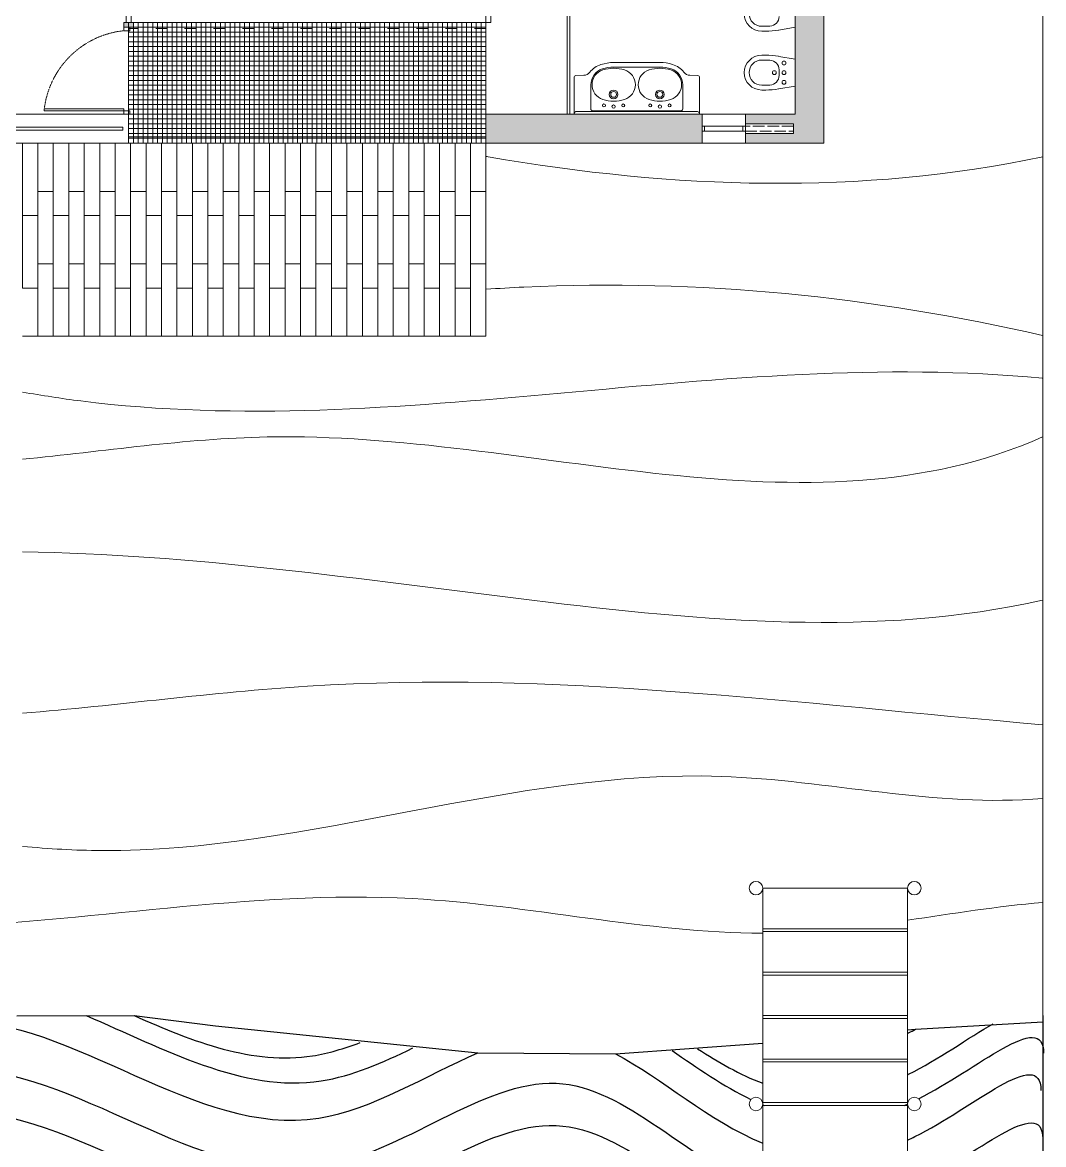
# Model space of a CAD drawing. Header units: millimetres. Extents: x 19901 to 42199, y 14545 to 21214.
# Drawn here: x 27301 to 28359, y 15806 to 16968 of the extents above; entities that cross this region are included whole.
import ezdxf

# ---------------------------------------------------------------- set-up
doc = ezdxf.new("R2010")
doc.units = ezdxf.units.MM
for name, pattern in [('ACAD_ISO02W100', [15, 12, -3]), ('ACAD_ISO03W100', [30, 12, -18]), ('TRATTEGGIATA2', [0.375, 0.25, -0.125])]:
    doc.linetypes.add(name, pattern=pattern)
doc.layers.get('0').update_dxf_attribs({"lineweight": 18})
for name, color, linetype, lineweight in [('A-DOOR-FULL', 4, 'Continuous', 18), ('A-FURN', 9, 'Continuous', 13), ('curve di livello', 6, 'Continuous', 18), ('pavimentazione esterna', 51, 'Continuous', 13), ('PROIEZIONI_finissime_fine lines', 251, 'Continuous', 5), ('vetro', 140, 'Continuous', 15), ('Wall', 7, 'Continuous', 20)]:
    doc.layers.add(name, color=color, linetype=linetype, lineweight=lineweight)
doc.layers.add('acqua', color=140, linetype='Continuous')

msp = doc.modelspace()

# ---------------------------------------------------------------- hatches: boundary and pattern name
at = {"true_color": 0x636466}
h = msp.add_hatch(color=251, dxfattribs=at)
h.dxf.hatch_style = 1
h.paths.add_polyline_path([(28131.2, 17419.3), (28101.2, 17419.3), (28101.2, 16872.6), (28049.8, 16872.6), (28049.8, 16862.6), (28099.7, 16862.6), (28099.7, 16852.6), (28049.8, 16852.6), (28049.8, 16842.6), (28131.2, 16842.6)])
h.paths.add_polyline_path([(28004.9, 16872.6), (27781.2, 16872.6), (27781.2, 16842.6), (28004.9, 16842.6)])
at = {"layer": 'Wall', "true_color": 0x636466}
h = msp.add_hatch(color=251, dxfattribs=at)
h.dxf.hatch_style = 1
h.paths.add_polyline_path([(27408.7, 17475.3), (27406.2, 17475.3), (27406.2, 17390.3), (27408.7, 17390.3)])
h.paths.add_polyline_path([(27416.2, 17475.3), (27413.7, 17475.3), (27413.7, 17390.3), (27416.2, 17390.3)])
h.paths.add_polyline_path([(27416.2, 17489.7), (27406.2, 17485.5), (27406.2, 17475.3), (27416.2, 17475.3)])
h.paths.add_polyline_path([(27416.2, 17310.3), (27406.2, 17310.3), (27406.2, 17305.3), (27408.7, 17305.3), (27416.2, 17305.3)])
h.paths.add_polyline_path([(27416.2, 16967.6), (27411.2, 16967.6), (27411.2, 16962.6), (27416.2, 16962.6)])
h.paths.add_polyline_path([(27411.2, 16967.6), (27406.2, 16967.6), (27406.2, 16962.6), (27411.2, 16962.6)])
h.paths.add_polyline_path([(28131.2, 17622.6), (28101.2, 17622.6), (28101.2, 17499.3), (28111.2, 17499.3), (28111.2, 17584.3), (28121.2, 17584.3), (28121.2, 17499.3), (28131.2, 17499.3)])
h.paths.add_polyline_path([(27346.5, 17395.3), (27346.5, 17390.3), (27406.2, 17390.3), (27406.2, 17485.5), (27403.2, 17484.2), (27402.5, 17395.3)])

# ---------------------------------------------------------------- linework, layer by layer
msp.add_line((28357.7, 17939.2), (28357.7, 15939.2))
at = {"layer": 'A-DOOR-FULL'}
for p, q in [((27412.5, 16962.6), (27406.2, 16962.6)), ((27406.2, 16962.6), (27406.2, 16959)), ((27406.2, 16959), (27412.5, 16959)), ((27412.5, 16959), (27412.5, 16962.6)), ((27406.2, 16878), (27323.8, 16878)), ((27323.8, 16876.1), (27323.8, 16878)), ((27406.2, 16876.1), (27323.8, 16876.1)), ((27406.2, 16876.1), (27406.2, 16878))]:
    msp.add_line(p, q, dxfattribs=at)
msp.add_lwpolyline([(27412.5, 16872.6), (27406.2, 16872.6), (27406.2, 16876.1), (27412.5, 16876.1)], close=True, dxfattribs=at)
at = {"layer": 'A-DOOR-FULL', "linetype": 'TRATTEGGIATA2', "ltscale": 0.25}
msp.add_arc((27415.8, 16866.9), 92.6, 95.9091, 173.0747, dxfattribs=at)
at = {"layer": 'A-FURN'}
for p, q in [((28101.2, 16962.6), (28101.2, 16990.6)), ((27411.2, 16967.6), (27411.2, 16842.6)), ((27411.2, 16967.6), (27411.2, 16842.6)), ((27411.2, 16967.6), (27411.2, 16842.6)), ((27781.2, 16967.6), (27411.2, 16967.6)), ((27416.2, 16967.6), (27416.2, 16842.6)), ((27421.2, 16967.6), (27421.2, 16842.6)), ((27426.2, 16967.6), (27426.2, 16842.6)), ((27431.2, 16967.6), (27431.2, 16842.6)), ((27436.2, 16967.6), (27436.2, 16842.6)), ((27441.2, 16967.6), (27441.2, 16842.6)), ((27446.2, 16967.6), (27446.2, 16842.6)), ((27451.2, 16967.6), (27451.2, 16842.6)), ((27456.2, 16967.6), (27456.2, 16842.6)), ((27461.2, 16967.6), (27461.2, 16842.6)), ((27466.2, 16967.6), (27466.2, 16842.6)), ((27471.2, 16967.6), (27471.2, 16842.6)), ((27476.2, 16967.6), (27476.2, 16842.6)), ((27481.2, 16967.6), (27481.2, 16842.6)), ((27486.2, 16967.6), (27486.2, 16842.6)), ((27491.2, 16967.6), (27491.2, 16842.6)), ((27496.2, 16967.6), (27496.2, 16842.6)), ((27501.2, 16967.6), (27501.2, 16842.6)), ((27506.2, 16967.6), (27506.2, 16842.6)), ((27511.2, 16967.6), (27511.2, 16842.6)), ((27516.2, 16967.6), (27516.2, 16842.6)), ((27521.2, 16967.6), (27521.2, 16842.6)), ((27526.2, 16967.6), (27526.2, 16842.6)), ((27531.2, 16967.6), (27531.2, 16842.6)), ((27536.2, 16967.6), (27536.2, 16842.6)), ((27541.2, 16967.6), (27541.2, 16842.6)), ((27546.2, 16967.6), (27546.2, 16842.6)), ((27551.2, 16967.6), (27551.2, 16842.6)), ((27556.2, 16967.6), (27556.2, 16842.6)), ((27561.2, 16967.6), (27561.2, 16842.6)), ((27566.2, 16967.6), (27566.2, 16842.6)), ((27571.2, 16967.6), (27571.2, 16842.6)), ((27576.2, 16967.6), (27576.2, 16842.6)), ((27581.2, 16967.6), (27581.2, 16842.6)), ((27586.2, 16967.6), (27586.2, 16842.6)), ((27591.2, 16967.6), (27591.2, 16842.6)), ((27596.2, 16967.6), (27596.2, 16842.6)), ((27601.2, 16967.6), (27601.2, 16842.6)), ((27606.2, 16967.6), (27606.2, 16842.6)), ((27611.2, 16967.6), (27611.2, 16842.6)), ((27616.2, 16967.6), (27616.2, 16842.6)), ((27621.2, 16967.6), (27621.2, 16842.6)), ((27626.2, 16967.6), (27626.2, 16842.6)), ((27631.2, 16967.6), (27631.2, 16842.6)), ((27636.2, 16967.6), (27636.2, 16842.6)), ((27641.2, 16967.6), (27641.2, 16842.6)), ((27646.2, 16967.6), (27646.2, 16842.6)), ((27651.2, 16967.6), (27651.2, 16842.6)), ((27656.2, 16967.6), (27656.2, 16842.6)), ((27661.2, 16967.6), (27661.2, 16842.6)), ((27666.2, 16967.6), (27666.2, 16842.6)), ((27671.2, 16967.6), (27671.2, 16842.6)), ((27676.2, 16967.6), (27676.2, 16842.6)), ((27681.2, 16967.6), (27681.2, 16842.6)), ((27686.2, 16967.6), (27686.2, 16842.6)), ((27691.2, 16967.6), (27691.2, 16842.6)), ((27696.2, 16967.6), (27696.2, 16842.6)), ((27701.2, 16967.6), (27701.2, 16842.6)), ((27706.2, 16967.6), (27706.2, 16842.6)), ((27711.2, 16967.6), (27711.2, 16842.6)), ((27716.2, 16967.6), (27716.2, 16842.6)), ((27721.2, 16967.6), (27721.2, 16842.6)), ((27726.2, 16967.6), (27726.2, 16842.6)), ((27731.2, 16967.6), (27731.2, 16842.6)), ((27736.2, 16967.6), (27736.2, 16842.6)), ((27741.2, 16967.6), (27741.2, 16842.6)), ((27746.2, 16967.6), (27746.2, 16842.6)), ((27751.2, 16967.6), (27751.2, 16842.6)), ((27756.2, 16967.6), (27756.2, 16842.6)), ((27761.2, 16967.6), (27761.2, 16842.6)), ((27766.2, 16967.6), (27766.2, 16842.6)), ((27771.2, 16967.6), (27771.2, 16842.6)), ((27776.2, 16967.6), (27776.2, 16842.6)), ((27781.2, 16967.6), (27781.2, 16842.6)), ((27781.2, 16967.6), (27781.2, 16842.6)), ((27411.2, 16962.6), (27781.2, 16962.6)), ((27411.2, 16957.6), (27781.2, 16957.6)), ((27411.2, 16952.6), (27781.2, 16952.6)), ((27411.2, 16947.6), (27781.2, 16947.6)), ((27411.2, 16942.6), (27781.2, 16942.6)), ((27411.2, 16937.6), (27781.2, 16937.6)), ((27411.2, 16932.6), (27781.2, 16932.6)), ((28101.2, 16901.6), (28101.2, 16929.6)), ((27411.2, 16927.6), (27781.2, 16927.6)), ((27411.2, 16922.6), (27781.2, 16922.6)), ((27411.2, 16917.6), (27781.2, 16917.6)), ((27937.4, 16921.3), (27913.4, 16921.3)), ((27937.4, 16921.3), (27961.3, 16921.3)), ((27411.2, 16912.6), (27781.2, 16912.6)), ((27411.2, 16907.6), (27781.2, 16907.6)), ((28101.2, 16915.6), (28101.2, 16915.6)), ((28101.2, 16915.6), (28101.2, 16915.6)), ((28101.2, 16915.6), (28101.2, 16915.6)), ((28101.2, 16915.6), (28101.2, 16915.6)), ((28101.2, 16915.6), (28101.2, 16915.6)), ((28101.2, 16915.6), (28101.2, 16915.6)), ((28101.2, 16915.6), (28101.2, 16915.6)), ((28101.2, 16915.6), (28101.2, 16915.6)), ((28101.2, 16915.6), (28101.2, 16915.6)), ((28101.2, 16915.6), (28101.2, 16915.6)), ((28101.2, 16915.6), (28101.2, 16915.6)), ((28101.2, 16915.6), (28101.2, 16915.6)), ((28101.2, 16915.6), (28101.2, 16915.6)), ((28101.2, 16915.6), (28101.2, 16915.6)), ((28101.2, 16915.6), (28101.2, 16915.6)), ((28101.2, 16915.6), (28101.2, 16915.6)), ((28101.2, 16915.6), (28101.2, 16915.6)), ((28101.2, 16915.6), (28101.2, 16915.6)), ((28101.2, 16915.6), (28101.2, 16915.6)), ((28101.2, 16915.6), (28101.2, 16915.6)), ((28101.2, 16915.6), (28101.2, 16915.6)), ((28101.2, 16915.6), (28101.2, 16915.6)), ((28101.2, 16915.6), (28101.2, 16915.6)), ((28101.2, 16915.6), (28101.2, 16915.6)), ((28101.2, 16915.6), (28101.2, 16915.6)), ((28101.2, 16915.6), (28101.2, 16915.6)), ((28101.2, 16915.6), (28101.2, 16915.6)), ((28101.2, 16915.6), (28101.2, 16915.6)), ((28101.2, 16915.6), (28101.2, 16915.6)), ((28101.2, 16915.6), (28101.2, 16915.6)), ((28101.2, 16915.6), (28101.2, 16915.6)), ((28101.2, 16915.6), (28101.2, 16915.6)), ((28101.2, 16915.6), (28101.2, 16915.6)), ((28101.2, 16915.6), (28101.2, 16915.6)), ((28101.2, 16915.6), (28101.2, 16915.6)), ((28101.2, 16915.6), (28101.2, 16915.6)), ((28101.2, 16915.6), (28101.2, 16915.6)), ((28101.2, 16915.6), (28101.2, 16915.6)), ((28101.2, 16915.6), (28101.2, 16915.6)), ((28101.2, 16915.6), (28101.2, 16915.6)), ((28101.2, 16915.6), (28101.2, 16915.6)), ((28101.2, 16915.6), (28101.2, 16915.6)), ((28101.2, 16915.6), (28101.2, 16915.6)), ((28101.2, 16915.6), (28101.2, 16915.6)), ((28101.2, 16915.6), (28101.2, 16915.6)), ((28101.2, 16915.6), (28101.2, 16915.6)), ((28101.2, 16915.6), (28101.2, 16915.6)), ((28101.2, 16915.6), (28101.2, 16915.6)), ((28101.2, 16915.6), (28101.2, 16915.6)), ((28101.2, 16915.6), (28101.2, 16915.6)), ((28101.2, 16915.6), (28101.2, 16915.6)), ((27411.2, 16902.6), (27781.2, 16902.6)), ((27411.2, 16897.6), (27781.2, 16897.6)), ((27889.8, 16903.1), (27889.8, 16878)), ((27985, 16903.1), (27985, 16878)), ((27411.2, 16892.6), (27781.2, 16892.6)), ((27411.2, 16887.6), (27781.2, 16887.6)), ((27411.2, 16882.6), (27781.2, 16882.6)), ((27411.2, 16877.6), (27781.2, 16877.6)), ((27411.2, 16872.6), (27781.2, 16872.6)), ((27874.4, 16875.3), (27937.4, 16875.3)), ((27891.8, 16876), (27937.4, 16876)), ((27983, 16876), (27937.4, 16876)), ((28000.4, 16875.3), (27937.4, 16875.3)), ((27411.2, 16867.6), (27781.2, 16867.6)), ((27411.2, 16862.6), (27781.2, 16862.6)), ((27411.2, 16857.6), (27781.2, 16857.6)), ((27411.2, 16852.6), (27781.2, 16852.6)), ((27411.2, 16847.6), (27781.2, 16847.6)), ((27411.2, 16842.6), (27781.2, 16842.6))]:
    msp.add_line(p, q, dxfattribs=at)
at = {"layer": 'A-FURN', "ltscale": 15}
for p, q in [((28066.7, 16963.6), (28070.9, 16963.6)), ((28066.7, 16958.6), (28070.9, 16958.6)), ((28084.3, 16959.7), (28101.2, 16962.6)), ((28066.7, 16933.6), (28070.9, 16933.6)), ((28066.7, 16928.6), (28070.9, 16928.6)), ((28084.3, 16932.4), (28101.2, 16929.6)), ((28084.7, 16912.7), (28084.7, 16918.5)), ((28066.7, 16902.6), (28070.9, 16902.6)), ((28066.7, 16897.6), (28070.9, 16897.6)), ((28084.3, 16898.7), (28101.2, 16901.6))]:
    msp.add_line(p, q, dxfattribs=at)
at = {"layer": 'A-FURN'}
msp.add_lwpolyline([(27873.2, 16872.6), (28001.6, 16872.6, 0.414214), (28002.4, 16873.4), (28002.4, 16910.6, 0.405456), (28000.4, 16912.6), (27992.2, 16912.9, -0.225239), (27986.1, 16916, 0.157017), (27974.4, 16924, 0.086354), (27961.3, 16926.1), (27937.4, 16926.1), (27913.4, 16926.1, 0.071548), (27900.3, 16924, 0.157017), (27888.7, 16916, -0.225239), (27882.6, 16912.9), (27874.3, 16912.6, 0.405456), (27872.4, 16910.6), (27872.4, 16873.4, 0.414214)], format="xyb", close=True, dxfattribs=at)
at = {"layer": 'A-FURN', "ltscale": 15}
for centre in [(28079.8, 16915.6), (28089.8, 16925.6), (28089.8, 16915.6), (28089.8, 16905.6)]:
    msp.add_circle(centre, 2, dxfattribs=at)
at = {"layer": 'A-FURN'}
for centre, radius in [((27913.4, 16893.1), 4.5), ((27913.4, 16893.1), 3), ((27961.3, 16893.1), 4.5), ((27961.3, 16893.1), 3), ((27903.4, 16881.7), 1.5), ((27913.4, 16880.4), 1.75), ((27923.4, 16881.7), 1.5), ((27951.3, 16881.7), 1.5), ((27961.3, 16880.4), 1.75), ((27971.3, 16881.7), 1.5)]:
    msp.add_circle(centre, radius, dxfattribs=at)
at = {"layer": 'A-FURN', "ltscale": 15}
for centre, radius, start, end in [((28066.7, 16976.6), 18, 90, 270), ((28073.2, 16974.6), 20, 90, 90), ((28066.7, 16976.6), 13, 90, 270), ((28070.9, 17038.6), 75, 270, 273.3334), ((28074.7, 16973.7), 10, 273.3334, 0), ((28070.9, 17038.6), 80, 270, 279.6177), ((28066.7, 16915.6), 18, 90, 270), ((28066.7, 16915.6), 13, 90, 270), ((28070.9, 16853.6), 80, 80.3823, 90), ((28070.9, 16853.6), 75, 86.6666, 90), ((28074.7, 16918.5), 10, 0, 86.6666), ((28074.7, 16912.7), 10, 273.3334, 0), ((28070.9, 16977.6), 75, 270, 273.3334), ((28070.9, 16977.6), 80, 270, 279.6177)]:
    msp.add_arc(centre, radius, start, end, dxfattribs=at)
at = {"layer": 'A-FURN'}
for centre, radius, start, end in [((28073.2, 16913.6), 20, 90, 90), ((27907, 16903.1), 17.2, 107.6258, 180), ((27907, 16903.1), 16, 107.6258, 252.3742), ((27913.4, 16882.8), 38.5, 90, 107.6258), ((27913.4, 16882.8), 37.3, 72.3742, 107.6258), ((27919.9, 16903.1), 16, 287.6258, 72.3742), ((27954.9, 16903.1), 16, 107.6258, 252.3742), ((27961.3, 16882.8), 37.3, 72.3742, 107.6258), ((27961.3, 16882.8), 38.5, 72.3742, 90), ((27967.8, 16903.1), 16, 287.6258, 72.3742), ((27967.8, 16903.1), 17.2, 0, 72.3742), ((28101.2, 16915.6), 0.00003, 297.4658, 0), ((28101.2, 16915.6), 0.00003, 180, 297.4658), ((28101.2, 16915.6), 0.00003, 117.4658, 180), ((28101.2, 16915.6), 0.00003, 0, 117.4658), ((28101.2, 16915.6), 0.00003, 0, 117.4658), ((28101.2, 16915.6), 0.00001, 117.4658, 180), ((28101.2, 16915.6), 0.00001, 0, 117.4658), ((28101.2, 16915.6), 0.00001, 297.4658, 0), ((28101.2, 16915.6), 0.00001, 180, 297.4658), ((28101.2, 16915.6), 0.00001, 0, 117.4658), ((28101.2, 16915.6), 0.00001, 117.4658, 180), ((28101.2, 16915.6), 0.00001, 0, 117.4658), ((28101.2, 16915.6), 0.00001, 117.4658, 180), ((28101.2, 16915.6), 0.00001, 0, 117.4658), ((28101.2, 16915.6), 0.00001, 297.4658, 0), ((28101.2, 16915.6), 0.00001, 297.4658, 0), ((28101.2, 16915.6), 0.00001, 297.4658, 0), ((28101.2, 16915.6), 0.00001, 180, 297.4658), ((28101.2, 16915.6), 0.00001, 297.4658, 0), ((28101.2, 16915.6), 0.00001, 180, 297.4658), ((28101.2, 16915.6), 0.00001, 180, 270), ((28101.2, 16915.6), 0.00001, 180, 270), ((28101.2, 16915.6), 0.00001, 270, 0), ((28101.2, 16915.6), 0.00001, 0, 90), ((28101.2, 16915.6), 0.00001, 90, 180), ((28101.2, 16915.6), 0.00001, 180, 270), ((28101.2, 16915.6), 0.00001, 270, 0), ((28101.2, 16915.6), 0.00001, 90, 180), ((28101.2, 16915.6), 0.00001, 0, 90), ((28101.2, 16915.6), 0.00001, 270, 0), ((28101.2, 16915.6), 0.00001, 0, 90), ((28101.2, 16915.6), 0.00001, 90, 180), ((28101.2, 16915.6), 0.00001, 180, 270), ((28101.2, 16915.6), 0.00001, 270, 0), ((28101.2, 16915.6), 0.00001, 180, 270), ((28101.2, 16915.6), 0.00001, 90, 180), ((28101.2, 16915.6), 0.00001, 0, 90), ((28101.2, 16915.6), 0.00001, 270, 0), ((27913.4, 16923.4), 37.3, 252.3742, 287.6258), ((27961.3, 16923.4), 37.3, 252.3742, 287.6258), ((27874.4, 16873.3), 2, 90, 172.538), ((27891.8, 16878), 2, 180, 270), ((27983, 16878), 2, 270, 0), ((28000.4, 16873.3), 2, 7.462, 90)]:
    msp.add_arc(centre, radius, start, end, dxfattribs=at)
at = {"layer": 'acqua'}
for p, q in [((27295.3, 15938.9), (27416.9, 15939.2)), ((27416.9, 15939.2), (27501.1, 15928.6)), ((28226.1, 15925.1), (28357.7, 15932.9)), ((28357.7, 15939.2), (28357.7, 15617.2)), ((27501.1, 15928.6), (27772.7, 15900.6)), ((28217.8, 15924.4), (28226.1, 15925.1)), ((27915.2, 15899.8), (28067.8, 15910.6)), ((27772.7, 15900.6), (27915.2, 15899.8))]:
    msp.add_line(p, q, dxfattribs=at)
for points in [[(28229.2, 15853.1), (28289.3, 15883.3), (28358.6, 15946.3), (28358.6, 15900.3)], [(27915.2, 15899.8), (27963.6, 15874.3), (28011.6, 15830.2), (28067.8, 15807.2)], [(27974, 15903), (28000, 15885.1), (28026.7, 15866.3), (28055.6, 15852.4)], [(28000.4, 15904.9), (28021.8, 15891), (28044, 15878.1), (28067.8, 15869.2)], [(28214.3, 15846.2), (28215.5, 15846.7), (28216.6, 15847.2), (28217.8, 15847.7)], [(28067.7, 15846.9), (28068.3, 15846.7), (28068.8, 15846.5), (28069.3, 15846.2)]]:
    msp.add_open_spline(points, degree=3, dxfattribs=at)
for points, knots in [([(26652.2, 15899), (26743.2, 15873.1), (26950.1, 15767.1), (27251, 16037.3), (27536.2, 15758.8), (27719.6, 15877.9), (27772.7, 15900.6)], [332.204834, 332.204834, 332.204834, 332.204834, 613.855116, 927.042642, 1318.144685, 1489.112968, 1489.112968, 1489.112968, 1489.112968]), ([(27367.2, 15939.2), (27447.6, 15905.3), (27560.9, 15840.9), (27674.3, 15890.5), (27705.6, 15905.7)], [1067.948856, 1067.948856, 1067.948856, 1067.948856, 1318.144685, 1415.624607, 1415.624607, 1415.624607, 1415.624607]), ([(27416.9, 15939.2), (27478.2, 15912.2), (27556.3, 15881.5), (27634.4, 15905.1), (27650.8, 15911.3)], [1128.832023, 1128.832023, 1128.832023, 1128.832023, 1318.144685, 1368.468754, 1368.468754, 1368.468754, 1368.468754]), ([(28217.8, 15877.9), (28218.1, 15878.1), (28248.5, 15893), (28281.3, 15916.7), (28306.4, 15930.7)], [1963.837878, 1963.837878, 1963.837878, 1963.837878, 1964.650571, 2033.827733, 2033.827733, 2033.827733, 2033.827733]), ([(28217.8, 15920.9), (28218.1, 15921.1), (28220.9, 15922.4), (28223.6, 15923.8), (28226.1, 15925.1)], [1963.837878, 1963.837878, 1963.837878, 1963.837878, 1964.650571, 1970.170824, 1970.170824, 1970.170824, 1970.170824]), ([(28217.8, 15810.3), (28220.3, 15811.5), (28282.8, 15841.1), (28355.9, 15908.1), (28355.9, 15861.7)], [1958.848784, 1958.848784, 1958.848784, 1958.848784, 1964.650571, 2103.747507, 2103.747507, 2103.747507, 2103.747507]), ([(26357.9, 15759.3), (26408.4, 15802.6), (26575.1, 15945.3), (26907.2, 15677.1), (27252.7, 15987.4), (27566.6, 15680.9), (27860.2, 15946.2), (27990.6, 15788.5), (28072.1, 15756.2)], [0.234676, 0.234676, 0.234676, 0.234676, 185.90905, 613.855116, 927.042642, 1318.144685, 1576.900583, 1826.872542, 1826.872542, 1826.872542, 1826.872542]), ([(26357.9, 15715.7), (26408.4, 15758.9), (26575.2, 15901.5), (26907.2, 15633.4), (27252.7, 15943.6), (27566.6, 15637.2), (27861.2, 15903.4), (27992.3, 15742.7), (28075.4, 15711.2)], [0.314982, 0.314982, 0.314982, 0.314982, 185.90905, 613.855116, 927.042642, 1318.144685, 1576.900583, 1830.222935, 1830.222935, 1830.222935, 1830.222935]), ([(28217.8, 15759.6), (28220.8, 15761), (28283.8, 15790.6), (28357.7, 15858.2), (28357.7, 15811.8)], [1957.466821, 1957.466821, 1957.466821, 1957.466821, 1964.650571, 2103.747507, 2103.747507, 2103.747507, 2103.747507]), ([(28206.5, 15711.2), (28213.2, 15713.8), (28279.3, 15742.7), (28357.7, 15814.4), (28357.7, 15768.1)], [1948.600278, 1948.600278, 1948.600278, 1948.600278, 1964.650571, 2103.747507, 2103.747507, 2103.747507, 2103.747507])]:
    msp.add_open_spline(points, degree=3, knots=knots, dxfattribs=at)
at = {"layer": 'curve di livello'}
for points, knots in [([(27781.2, 16828.9), (27782, 16828.7), (27973.4, 16795.2), (28170.5, 16788.6), (28357.7, 16828.5)], [1440.619799, 1440.619799, 1440.619799, 1440.619799, 1442.919983, 2017.077223, 2017.077223, 2017.077223, 2017.077223]), ([(27781.2, 16691.3), (27794.3, 16692.2), (27988.8, 16703.4), (28182.3, 16683.7), (28357.6, 16643.4), (28357.6, 16643.4), (28357.6, 16643.4), (28357.6, 16643.4), (28357.7, 16643.4), (28357.7, 16643.4), (28357.7, 16643.4)], [1437.518464, 1437.518464, 1437.518464, 1437.518464, 1476.268274, 2015.917714, 2015.917714, 2015.917714, 2015.918177, 2015.918177, 2015.918177, 2015.958032, 2015.958032, 2015.958032, 2015.958032]), ([(27301.2, 16584.8), (27321.4, 16581.3), (27668.9, 16528.1), (28027.1, 16631.1), (28357.6, 16599.1), (28357.6, 16599.1), (28357.6, 16599.1), (28357.6, 16599.1), (28357.6, 16599), (28357.7, 16599), (28357.7, 16599)], [952.435008, 952.435008, 952.435008, 952.435008, 1013.900228, 2009.947904, 2009.947904, 2009.947904, 2009.948687, 2009.948687, 2009.948687, 2010.018952, 2010.018952, 2010.018952, 2010.018952]), ([(27301.2, 16515.3), (27384.8, 16523.3), (27738, 16579.4), (28113, 16429.8), (28357.6, 16538.4), (28357.6, 16538.4), (28357.6, 16538.4), (28357.6, 16538.4), (28357.6, 16538.4), (28357.7, 16538.4), (28357.7, 16538.4)], [948.136507, 948.136507, 948.136507, 948.136507, 1199.951019, 2002.883229, 2002.883229, 2002.883229, 2002.885334, 2002.885334, 2002.885334, 2002.970377, 2002.970377, 2002.970377, 2002.970377]), ([(27301.2, 16419.5), (27476.1, 16417), (27827.6, 16364.8), (28185.6, 16330.7), (28357.6, 16369.4), (28357.6, 16369.4), (28357.6, 16369.4), (28357.6, 16369.4), (28357.6, 16369.4), (28357.7, 16369.4), (28357.7, 16369.4)], [947.742027, 947.742027, 947.742027, 947.742027, 1475.410206, 2004.14526, 2004.14526, 2004.14526, 2004.146467, 2004.146467, 2004.146467, 2004.226908, 2004.226908, 2004.226908, 2004.226908]), ([(27301.2, 16252.4), (27399.7, 16260.2), (27750.6, 16309.8), (28104.5, 16262.2), (28357.6, 16240.4), (28357.6, 16240.4), (28357.6, 16240.4), (28357.6, 16240.4), (28357.6, 16240.4), (28357.7, 16240.4), (28357.7, 16240.4)], [946.255727, 946.255727, 946.255727, 946.255727, 1242.735896, 2004.889476, 2004.889476, 2004.889476, 2004.889607, 2004.889607, 2004.889607, 2004.969426, 2004.969426, 2004.969426, 2004.969426]), ([(27301.2, 16114.5), (27328.5, 16111.9), (27569.5, 16097.8), (27920.2, 16238.6), (28246.9, 16154.4), (28357.7, 16164.1), (28357.7, 16164.1), (28357.7, 16164.1), (28357.7, 16164.1), (28357.7, 16164.1), (28357.7, 16164.1), (28357.7, 16164.1)], [950.943563, 950.943563, 950.943563, 950.943563, 1033.490488, 1679.853616, 2013.397423, 2013.397423, 2013.397423, 2013.399494, 2013.399494, 2013.399494, 2013.420108, 2013.420108, 2013.420108, 2013.420108]), ([(27197.7, 16030.3), (27366.5, 16035.1), (27657.8, 16094.3), (27947.3, 16024.8), (28067.8, 16024.6)], [851.89565, 851.89565, 851.89565, 851.89565, 1359.236516, 1723.307966, 1723.307966, 1723.307966, 1723.307966])]:
    msp.add_open_spline(points, degree=3, knots=knots, dxfattribs=at)
msp.add_open_spline([(28217.8, 16038), (28264.3, 16044.8), (28310.9, 16052.5), (28357.7, 16056.3)], degree=3, dxfattribs=at)
at = {"layer": 'pavimentazione esterna'}
for p, q in [((27317.2, 16842.6), (27333.2, 16842.6)), ((27349.2, 16842.6), (27365.2, 16842.6)), ((27381.2, 16842.6), (27397.2, 16842.6)), ((27413.2, 16842.6), (27429.2, 16842.6)), ((27445.2, 16842.6), (27461.2, 16842.6)), ((27477.2, 16842.6), (27493.2, 16842.6)), ((27509.2, 16842.6), (27525.2, 16842.6)), ((27541.2, 16842.6), (27557.2, 16842.6)), ((27573.2, 16842.6), (27589.2, 16842.6)), ((27605.2, 16842.6), (27621.2, 16842.6)), ((27637.2, 16842.6), (27653.2, 16842.6)), ((27669.2, 16842.6), (27685.2, 16842.6)), ((27701.2, 16842.6), (27717.2, 16842.6)), ((27733.2, 16842.6), (27749.2, 16842.6)), ((27765.2, 16842.6), (27781.2, 16842.6)), ((27301.2, 16642.6), (27317.2, 16642.6)), ((27333.2, 16642.6), (27349.2, 16642.6)), ((27365.2, 16642.6), (27381.2, 16642.6)), ((27397.2, 16642.6), (27413.2, 16642.6)), ((27429.2, 16642.6), (27445.2, 16642.6)), ((27461.2, 16642.6), (27477.2, 16642.6)), ((27493.2, 16642.6), (27509.2, 16642.6)), ((27525.2, 16642.6), (27541.2, 16642.6)), ((27557.2, 16642.6), (27573.2, 16642.6)), ((27589.2, 16642.6), (27605.2, 16642.6)), ((27621.2, 16642.6), (27637.2, 16642.6)), ((27653.2, 16642.6), (27669.2, 16642.6)), ((27685.2, 16642.6), (27701.2, 16642.6)), ((27717.2, 16642.6), (27733.2, 16642.6)), ((27749.2, 16642.6), (27765.2, 16642.6))]:
    msp.add_line(p, q, dxfattribs=at)
for points in [[(27301.2, 16842.6), (27317.2, 16842.6), (27317.2, 16767.6), (27301.2, 16767.6), (27301.2, 16842.6)], [(27333.2, 16842.6), (27349.2, 16842.6), (27349.2, 16767.6), (27333.2, 16767.6), (27333.2, 16842.6)], [(27365.2, 16842.6), (27381.2, 16842.6), (27381.2, 16767.6), (27365.2, 16767.6), (27365.2, 16842.6)], [(27397.2, 16842.6), (27413.2, 16842.6), (27413.2, 16767.6), (27397.2, 16767.6), (27397.2, 16842.6)], [(27429.2, 16842.6), (27429.2, 16792.6), (27413.2, 16792.6), (27413.2, 16842.6)], [(27429.2, 16842.6), (27445.2, 16842.6), (27445.2, 16767.6), (27429.2, 16767.6), (27429.2, 16842.6)], [(27461.2, 16842.6), (27461.2, 16792.6), (27445.2, 16792.6), (27445.2, 16842.6)], [(27461.2, 16842.6), (27477.2, 16842.6), (27477.2, 16767.6), (27461.2, 16767.6), (27461.2, 16842.6)], [(27493.2, 16842.6), (27493.2, 16792.6), (27477.2, 16792.6), (27477.2, 16842.6)], [(27493.2, 16842.6), (27509.2, 16842.6), (27509.2, 16767.6), (27493.2, 16767.6), (27493.2, 16842.6)], [(27525.2, 16842.6), (27525.2, 16792.6), (27509.2, 16792.6), (27509.2, 16842.6)], [(27525.2, 16842.6), (27541.2, 16842.6), (27541.2, 16767.6), (27525.2, 16767.6), (27525.2, 16842.6)], [(27557.2, 16842.6), (27557.2, 16792.6), (27541.2, 16792.6), (27541.2, 16842.6)], [(27557.2, 16842.6), (27573.2, 16842.6), (27573.2, 16767.6), (27557.2, 16767.6), (27557.2, 16842.6)], [(27589.2, 16842.6), (27589.2, 16792.6), (27573.2, 16792.6), (27573.2, 16842.6)], [(27589.2, 16842.6), (27605.2, 16842.6), (27605.2, 16767.6), (27589.2, 16767.6), (27589.2, 16842.6)], [(27621.2, 16842.6), (27621.2, 16792.6), (27605.2, 16792.6), (27605.2, 16842.6)], [(27621.2, 16842.6), (27637.2, 16842.6), (27637.2, 16767.6), (27621.2, 16767.6), (27621.2, 16842.6)], [(27653.2, 16842.6), (27653.2, 16792.6), (27637.2, 16792.6), (27637.2, 16842.6)], [(27653.2, 16842.6), (27669.2, 16842.6), (27669.2, 16767.6), (27653.2, 16767.6), (27653.2, 16842.6)], [(27685.2, 16842.6), (27685.2, 16792.6), (27669.2, 16792.6), (27669.2, 16842.6)], [(27685.2, 16842.6), (27701.2, 16842.6), (27701.2, 16767.6), (27685.2, 16767.6), (27685.2, 16842.6)], [(27717.2, 16842.6), (27717.2, 16792.6), (27701.2, 16792.6), (27701.2, 16842.6)], [(27717.2, 16842.6), (27733.2, 16842.6), (27733.2, 16767.6), (27717.2, 16767.6), (27717.2, 16842.6)], [(27749.2, 16842.6), (27749.2, 16792.6), (27733.2, 16792.6), (27733.2, 16842.6)], [(27749.2, 16842.6), (27765.2, 16842.6), (27765.2, 16767.6), (27749.2, 16767.6), (27749.2, 16842.6)], [(27781.2, 16842.6), (27781.2, 16792.6), (27765.2, 16792.6), (27765.2, 16842.6)], [(27317.2, 16792.6), (27333.2, 16792.6), (27333.2, 16717.6), (27317.2, 16717.6), (27317.2, 16792.6)], [(27349.2, 16792.6), (27365.2, 16792.6), (27365.2, 16717.6), (27349.2, 16717.6), (27349.2, 16792.6)], [(27381.2, 16792.6), (27397.2, 16792.6), (27397.2, 16717.6), (27381.2, 16717.6), (27381.2, 16792.6)], [(27413.2, 16792.6), (27429.2, 16792.6), (27429.2, 16717.6), (27413.2, 16717.6), (27413.2, 16792.6)], [(27445.2, 16792.6), (27461.2, 16792.6), (27461.2, 16717.6), (27445.2, 16717.6), (27445.2, 16792.6)], [(27477.2, 16792.6), (27493.2, 16792.6), (27493.2, 16717.6), (27477.2, 16717.6), (27477.2, 16792.6)], [(27509.2, 16792.6), (27525.2, 16792.6), (27525.2, 16717.6), (27509.2, 16717.6), (27509.2, 16792.6)], [(27541.2, 16792.6), (27557.2, 16792.6), (27557.2, 16717.6), (27541.2, 16717.6), (27541.2, 16792.6)], [(27573.2, 16792.6), (27589.2, 16792.6), (27589.2, 16717.6), (27573.2, 16717.6), (27573.2, 16792.6)], [(27605.2, 16792.6), (27621.2, 16792.6), (27621.2, 16717.6), (27605.2, 16717.6), (27605.2, 16792.6)], [(27637.2, 16792.6), (27653.2, 16792.6), (27653.2, 16717.6), (27637.2, 16717.6), (27637.2, 16792.6)], [(27669.2, 16792.6), (27685.2, 16792.6), (27685.2, 16717.6), (27669.2, 16717.6), (27669.2, 16792.6)], [(27701.2, 16792.6), (27717.2, 16792.6), (27717.2, 16717.6), (27701.2, 16717.6), (27701.2, 16792.6)], [(27733.2, 16792.6), (27749.2, 16792.6), (27749.2, 16717.6), (27733.2, 16717.6), (27733.2, 16792.6)], [(27765.2, 16792.6), (27781.2, 16792.6), (27781.2, 16717.6), (27765.2, 16717.6), (27765.2, 16792.6)], [(27301.2, 16767.6), (27317.2, 16767.6), (27317.2, 16692.6), (27301.2, 16692.6), (27301.2, 16767.6)], [(27333.2, 16767.6), (27349.2, 16767.6), (27349.2, 16692.6), (27333.2, 16692.6), (27333.2, 16767.6)], [(27365.2, 16767.6), (27381.2, 16767.6), (27381.2, 16692.6), (27365.2, 16692.6), (27365.2, 16767.6)], [(27397.2, 16767.6), (27413.2, 16767.6), (27413.2, 16692.6), (27397.2, 16692.6), (27397.2, 16767.6)], [(27429.2, 16767.6), (27445.2, 16767.6), (27445.2, 16692.6), (27429.2, 16692.6), (27429.2, 16767.6)], [(27461.2, 16767.6), (27477.2, 16767.6), (27477.2, 16692.6), (27461.2, 16692.6), (27461.2, 16767.6)], [(27493.2, 16767.6), (27509.2, 16767.6), (27509.2, 16692.6), (27493.2, 16692.6), (27493.2, 16767.6)], [(27525.2, 16767.6), (27541.2, 16767.6), (27541.2, 16692.6), (27525.2, 16692.6), (27525.2, 16767.6)], [(27557.2, 16767.6), (27573.2, 16767.6), (27573.2, 16692.6), (27557.2, 16692.6), (27557.2, 16767.6)], [(27589.2, 16767.6), (27605.2, 16767.6), (27605.2, 16692.6), (27589.2, 16692.6), (27589.2, 16767.6)], [(27621.2, 16767.6), (27637.2, 16767.6), (27637.2, 16692.6), (27621.2, 16692.6), (27621.2, 16767.6)], [(27653.2, 16767.6), (27669.2, 16767.6), (27669.2, 16692.6), (27653.2, 16692.6), (27653.2, 16767.6)], [(27685.2, 16767.6), (27701.2, 16767.6), (27701.2, 16692.6), (27685.2, 16692.6), (27685.2, 16767.6)], [(27717.2, 16767.6), (27733.2, 16767.6), (27733.2, 16692.6), (27717.2, 16692.6), (27717.2, 16767.6)], [(27749.2, 16767.6), (27765.2, 16767.6), (27765.2, 16692.6), (27749.2, 16692.6), (27749.2, 16767.6)], [(27317.2, 16717.6), (27333.2, 16717.6), (27333.2, 16642.6), (27317.2, 16642.6), (27317.2, 16717.6)], [(27349.2, 16717.6), (27365.2, 16717.6), (27365.2, 16642.6), (27349.2, 16642.6), (27349.2, 16717.6)], [(27381.2, 16717.6), (27397.2, 16717.6), (27397.2, 16642.6), (27381.2, 16642.6), (27381.2, 16717.6)], [(27413.2, 16717.6), (27429.2, 16717.6), (27429.2, 16642.6), (27413.2, 16642.6), (27413.2, 16717.6)], [(27445.2, 16717.6), (27461.2, 16717.6), (27461.2, 16642.6), (27445.2, 16642.6), (27445.2, 16717.6)], [(27477.2, 16717.6), (27493.2, 16717.6), (27493.2, 16642.6), (27477.2, 16642.6), (27477.2, 16717.6)], [(27509.2, 16717.6), (27525.2, 16717.6), (27525.2, 16642.6), (27509.2, 16642.6), (27509.2, 16717.6)], [(27541.2, 16717.6), (27557.2, 16717.6), (27557.2, 16642.6), (27541.2, 16642.6), (27541.2, 16717.6)], [(27573.2, 16717.6), (27589.2, 16717.6), (27589.2, 16642.6), (27573.2, 16642.6), (27573.2, 16717.6)], [(27605.2, 16717.6), (27621.2, 16717.6), (27621.2, 16642.6), (27605.2, 16642.6), (27605.2, 16717.6)], [(27637.2, 16717.6), (27653.2, 16717.6), (27653.2, 16642.6), (27637.2, 16642.6), (27637.2, 16717.6)], [(27669.2, 16717.6), (27685.2, 16717.6), (27685.2, 16642.6), (27669.2, 16642.6), (27669.2, 16717.6)], [(27701.2, 16717.6), (27717.2, 16717.6), (27717.2, 16642.6), (27701.2, 16642.6), (27701.2, 16717.6)], [(27733.2, 16717.6), (27749.2, 16717.6), (27749.2, 16642.6), (27733.2, 16642.6), (27733.2, 16717.6)], [(27765.2, 16717.6), (27781.2, 16717.6), (27781.2, 16642.6), (27765.2, 16642.6), (27765.2, 16717.6)]]:
    msp.add_lwpolyline(points, dxfattribs=at)
at = {"layer": 'PROIEZIONI_finissime_fine lines'}
for p, q in [((28049.8, 16872.6), (28004.9, 16872.6)), ((28049.8, 16852.6), (28049.8, 16862.6)), ((28049.8, 16842.6), (28004.9, 16842.6))]:
    msp.add_line(p, q, dxfattribs=at)
at = {"layer": 'vetro'}
for p, q in [((27408.7, 17305.3), (27408.7, 16967.6)), ((27413.7, 17305.3), (27413.7, 16967.6)), ((27868.2, 17022.6), (27868.2, 16872.6)), ((27865.2, 17019.6), (27865.2, 16872.6)), ((27411.2, 16961.2), (27411.2, 16967.6)), ((27781.2, 16967.6), (27781.2, 16961.2)), ((26997.7, 16859.1), (27405.2, 16859.1)), ((27405.2, 16859.1), (27405.2, 16856.1)), ((28049.8, 16860.1), (28004.9, 16860.1)), ((28004.9, 16860.1), (28004.9, 16855.1)), ((28007.4, 16855.1), (28007.4, 16860.1)), ((28047.3, 16855.1), (28047.3, 16860.1)), ((27405.2, 16856.1), (26994.7, 16856.1)), ((27781.2, 16849), (27411.2, 16849)), ((27411.2, 16842.6), (27411.2, 16849)), ((27781.2, 16842.6), (27781.2, 16849)), ((28049.8, 16855.1), (28004.9, 16855.1)), ((27781.2, 16842.6), (27411.2, 16842.6))]:
    msp.add_line(p, q, dxfattribs=at)
at = {"layer": 'vetro', "linetype": 'ACAD_ISO03W100'}
for p, q in [((27781.2, 16967.6), (27411.2, 16967.6)), ((27781.2, 16961.2), (27411.2, 16961.2))]:
    msp.add_line(p, q, dxfattribs=at)
at = {"layer": 'vetro', "linetype": 'ACAD_ISO02W100'}
for p, q in [((28099.7, 16860.1), (28049.8, 16860.1)), ((28049.8, 16860.1), (28049.8, 16855.1)), ((28099.7, 16855.1), (28099.7, 16860.1)), ((28049.8, 16855.1), (28099.7, 16855.1))]:
    msp.add_line(p, q, dxfattribs=at)
at = {"layer": 'Wall'}
for p, q in [((28101.2, 17419.3), (28101.2, 16872.6)), ((28131.2, 17419.3), (28131.2, 16842.6)), ((27781.2, 17305.3), (27781.2, 16967.6)), ((27786.2, 17310.3), (27786.2, 16967.6)), ((27406.2, 16967.6), (27406.2, 16962.6)), ((27406.2, 16967.6), (27416.2, 16967.6)), ((27411.2, 16842.6), (27411.2, 16967.6)), ((27416.2, 16967.6), (27416.2, 16962.6)), ((27781.2, 16842.6), (27781.2, 16967.6)), ((27786.2, 16967.6), (27781.2, 16967.6)), ((27406.2, 16962.6), (27416.2, 16962.6)), ((27411.2, 16872.6), (27011.2, 16872.6)), ((28101.2, 16872.6), (27781.2, 16872.6)), ((28101.2, 16872.6), (27781.2, 16872.6)), ((28004.9, 16842.6), (28004.9, 16872.6)), ((28049.8, 16872.6), (28049.8, 16862.6)), ((28049.8, 16862.6), (28099.7, 16862.6)), ((28099.7, 16862.6), (28099.7, 16852.6)), ((28049.8, 16852.6), (28099.7, 16852.6)), ((28049.8, 16852.6), (28049.8, 16842.6)), ((27411.2, 16842.6), (26981.2, 16842.6)), ((28131.2, 16842.6), (27781.2, 16842.6)), ((28357.7, 16240.4), (28357.7, 15617.2)), ((28217.8, 16071.2), (28067.8, 16071.2)), ((28067.8, 15624.2), (28067.8, 16071.2)), ((28217.8, 15624.2), (28217.8, 16071.2)), ((28217.8, 16029.2), (28067.8, 16029.2)), ((28217.8, 16026.2), (28067.8, 16026.2)), ((28217.8, 15984.2), (28067.8, 15984.2)), ((28217.8, 15981.2), (28067.8, 15981.2)), ((28217.8, 15939.2), (28067.8, 15939.2)), ((28217.8, 15936.2), (28067.8, 15936.2)), ((28217.8, 15894.2), (28067.8, 15894.2)), ((28217.8, 15891.2), (28067.8, 15891.2)), ((28217.8, 15849.2), (28067.8, 15849.2)), ((28067.8, 15846.2), (28217.8, 15846.2))]:
    msp.add_line(p, q, dxfattribs=at)
for centre in [(28060.8, 16071.2), (28224.8, 16071.2), (28060.8, 15847.7), (28224.8, 15847.7)]:
    msp.add_circle(centre, 7, dxfattribs=at)

doc.saveas('drawing.dxf')
